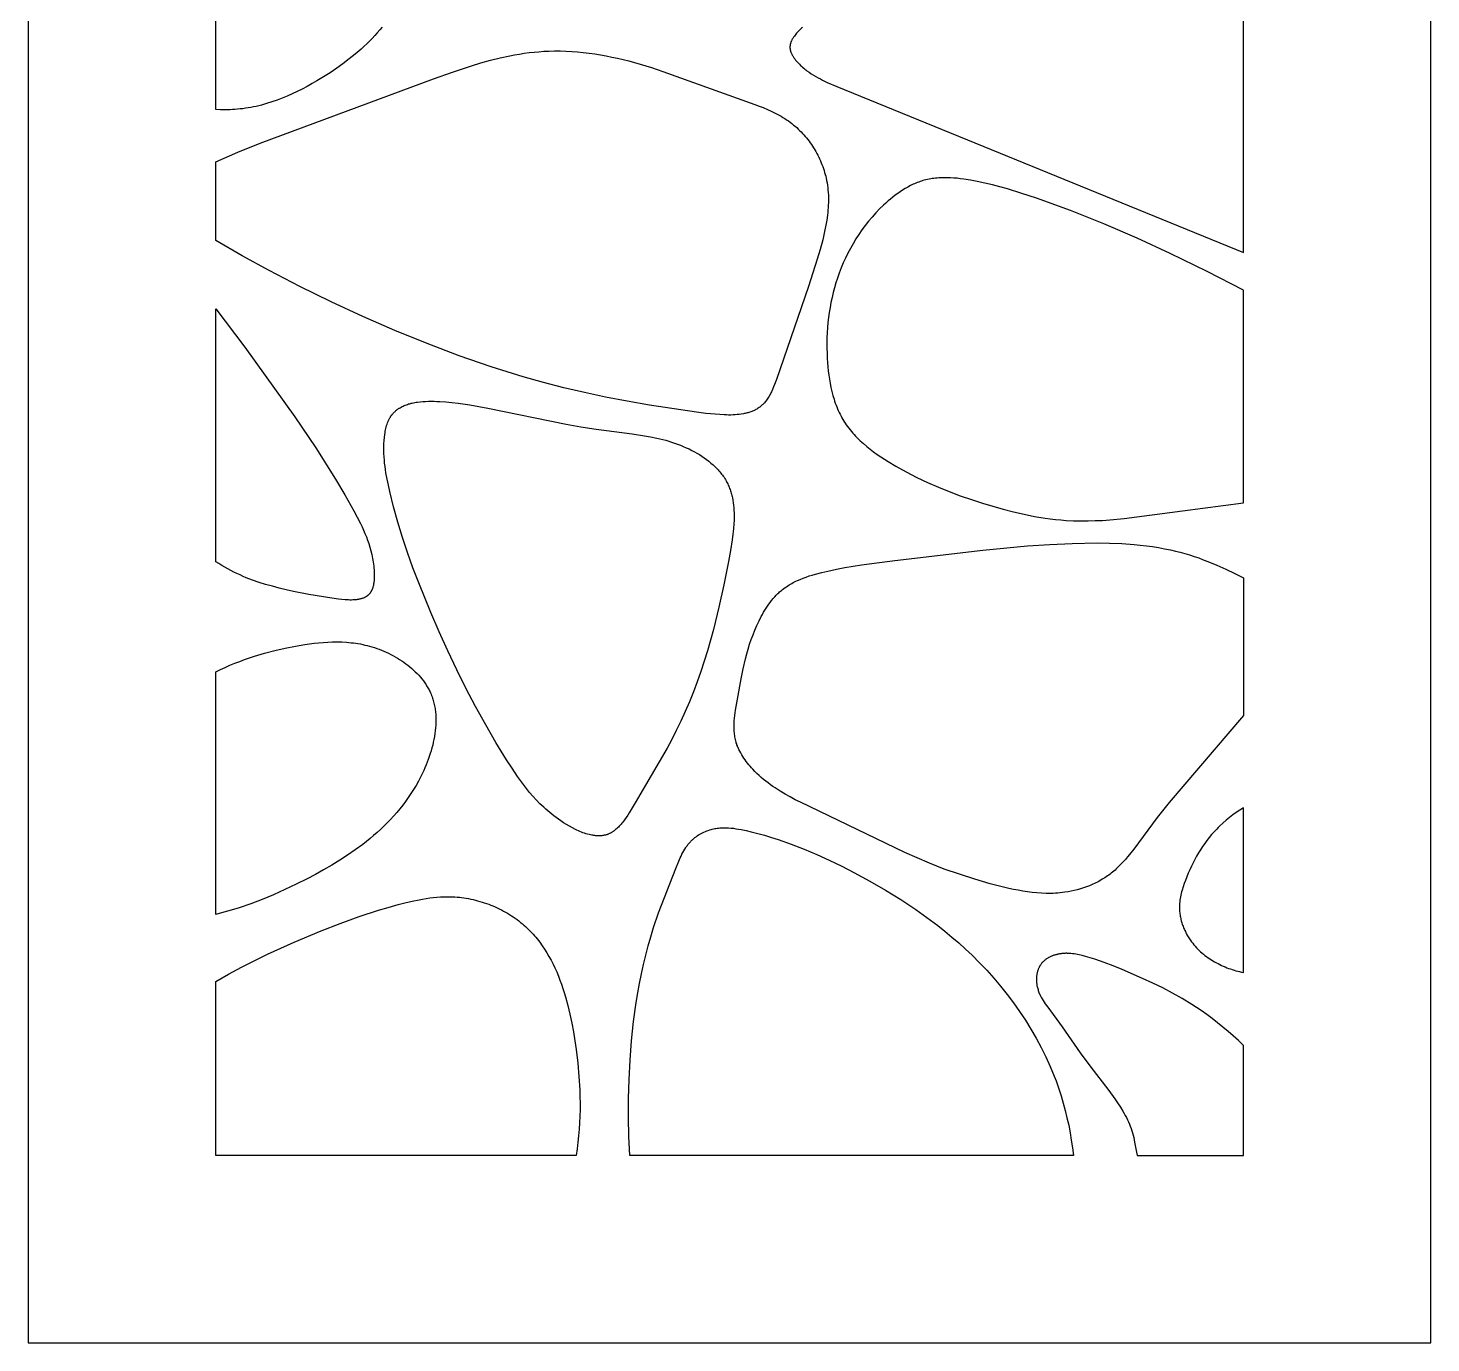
# Model space of a CAD drawing. Extents: x 56 to 206, y 54 to 339.
# Drawn here: x 56.4 to 205.9, y 53.7 to 193.8 of the extents above; entities that cross this region are included whole.
import ezdxf

# ---------------------------------------------------------------- set-up
doc = ezdxf.new("R2010")
doc.units = 0
doc.layers.get('0').update_dxf_attribs({"color": 1, "linetype": 'CONTINUOUS'})

msp = doc.modelspace()

# ---------------------------------------------------------------- linework, layer by layer
for points in [[(56.36, 53.66), (205.91, 53.66), (205.91, 338.84), (56.36, 338.84)], [(76.36, 179.6), (78.72, 180.6), (81.09, 181.56), (99.58, 188.42), (101.59, 189.15), (103.62, 189.83), (104.64, 190.13), (105.66, 190.41), (106.68, 190.67), (107.71, 190.89), (108.22, 190.99), (108.74, 191.08), (109.26, 191.16), (109.78, 191.23), (110.3, 191.29), (110.82, 191.33), (111.34, 191.37), (111.86, 191.4), (112.47, 191.41), (113.09, 191.41), (113.7, 191.39), (114.31, 191.36), (114.93, 191.31), (115.54, 191.25), (116.16, 191.18), (116.77, 191.09), (117.38, 190.99), (117.99, 190.88), (118.6, 190.76), (119.21, 190.63), (120.41, 190.34), (121.6, 190.01), (122.81, 189.63), (124.01, 189.23), (133.85, 185.7), (134.29, 185.53), (134.73, 185.36), (135.17, 185.17), (135.59, 184.98), (136.01, 184.77), (136.22, 184.66), (136.43, 184.55), (136.63, 184.44), (136.83, 184.32), (137.03, 184.19), (137.22, 184.07), (137.41, 183.94), (137.6, 183.8), (137.79, 183.66), (137.97, 183.51), (138.13, 183.37), (138.3, 183.23), (138.45, 183.08), (138.61, 182.93), (138.76, 182.78), (138.91, 182.62), (139.06, 182.46), (139.2, 182.3), (139.34, 182.13), (139.48, 181.96), (139.61, 181.78), (139.74, 181.6), (139.86, 181.42), (139.99, 181.24), (140.1, 181.06), (140.22, 180.87), (140.33, 180.68), (140.44, 180.48), (140.54, 180.29), (140.64, 180.09), (140.73, 179.89), (140.82, 179.69), (140.91, 179.49), (140.99, 179.29), (141.07, 179.08), (141.14, 178.87), (141.21, 178.67), (141.27, 178.46), (141.33, 178.25), (141.39, 178.04), (141.44, 177.83), (141.48, 177.61), (141.53, 177.35), (141.57, 177.09), (141.61, 176.83), (141.63, 176.56), (141.65, 176.3), (141.67, 176.03), (141.67, 175.77), (141.68, 175.5), (141.67, 175.24), (141.66, 174.97), (141.65, 174.71), (141.63, 174.44), (141.6, 174.18), (141.57, 173.91), (141.5, 173.38), (141.41, 172.85), (141.31, 172.32), (141.19, 171.79), (141.07, 171.27), (140.79, 170.23), (140.49, 169.2), (139.56, 166.28), (136.14, 156.38), (135.94, 155.85), (135.84, 155.59), (135.73, 155.33), (135.61, 155.08), (135.55, 154.96), (135.49, 154.84), (135.43, 154.73), (135.36, 154.61), (135.29, 154.5), (135.23, 154.39), (135.15, 154.28), (135.08, 154.18), (135, 154.08), (134.93, 153.98), (134.85, 153.89), (134.76, 153.8), (134.72, 153.75), (134.68, 153.71), (134.63, 153.67), (134.59, 153.63), (134.52, 153.56), (134.44, 153.5), (134.36, 153.44), (134.29, 153.38), (134.2, 153.33), (134.12, 153.28), (134.04, 153.22), (133.95, 153.18), (133.87, 153.13), (133.78, 153.09), (133.69, 153.05), (133.6, 153.01), (133.5, 152.97), (133.41, 152.93), (133.31, 152.9), (133.21, 152.87), (133.12, 152.84), (133.02, 152.81), (132.92, 152.79), (132.81, 152.76), (132.71, 152.74), (132.61, 152.72), (132.39, 152.68), (132.18, 152.65), (131.96, 152.63), (131.73, 152.61), (131.51, 152.6), (131.28, 152.59), (131.04, 152.59), (130.81, 152.6), (130.57, 152.6), (130.09, 152.63), (129.6, 152.67), (128.62, 152.77), (127.63, 152.9), (122.59, 153.65), (120.22, 154.06), (117.93, 154.51), (115.69, 154.98), (113.49, 155.5), (111.32, 156.06), (109.15, 156.68), (105.74, 157.73), (102.32, 158.91), (98.89, 160.2), (95.46, 161.6), (92.05, 163.09), (88.67, 164.66), (85.33, 166.3), (82.05, 168.01), (79.18, 169.57), (76.36, 171.19)], [(185.91, 165.91), (182.04, 167.91), (178.12, 169.82), (174.6, 171.43), (171.05, 172.96), (167.47, 174.4), (163.85, 175.71), (162.31, 176.22), (160.75, 176.7), (159.96, 176.92), (159.17, 177.12), (158.36, 177.32), (157.55, 177.49), (156.84, 177.62), (156.12, 177.74), (155.76, 177.79), (155.4, 177.83), (155.05, 177.86), (154.69, 177.88), (154.33, 177.89), (153.98, 177.89), (153.62, 177.88), (153.45, 177.87), (153.27, 177.86), (153.1, 177.84), (152.92, 177.82), (152.75, 177.8), (152.58, 177.77), (152.41, 177.74), (152.24, 177.7), (152.07, 177.66), (151.9, 177.62), (151.75, 177.58), (151.6, 177.53), (151.45, 177.48), (151.3, 177.43), (151.15, 177.37), (151.01, 177.32), (150.86, 177.25), (150.72, 177.19), (150.57, 177.12), (150.43, 177.05), (150.15, 176.9), (149.87, 176.75), (149.59, 176.58), (149.32, 176.4), (149.06, 176.22), (148.8, 176.02), (148.54, 175.82), (148.28, 175.62), (148.03, 175.41), (147.79, 175.19), (147.55, 174.97), (147.13, 174.56), (146.72, 174.13), (146.33, 173.7), (145.95, 173.25), (145.59, 172.79), (145.25, 172.32), (144.92, 171.85), (144.6, 171.36), (144.3, 170.86), (144.02, 170.36), (143.75, 169.84), (143.5, 169.32), (143.26, 168.8), (143.04, 168.27), (142.83, 167.73), (142.64, 167.19), (142.47, 166.67), (142.32, 166.16), (142.18, 165.64), (142.06, 165.11), (141.95, 164.59), (141.85, 164.06), (141.76, 163.52), (141.69, 162.99), (141.63, 162.45), (141.58, 161.91), (141.55, 161.37), (141.52, 160.82), (141.51, 160.27), (141.51, 159.72), (141.53, 159.17), (141.55, 158.62), (141.58, 158.18), (141.62, 157.73), (141.66, 157.29), (141.72, 156.85), (141.78, 156.41), (141.86, 155.97), (141.94, 155.54), (142.04, 155.11), (142.15, 154.69), (142.28, 154.27), (142.34, 154.06), (142.41, 153.86), (142.49, 153.65), (142.57, 153.45), (142.65, 153.25), (142.73, 153.06), (142.82, 152.86), (142.92, 152.67), (143.02, 152.48), (143.12, 152.29), (143.22, 152.11), (143.33, 151.93), (143.45, 151.74), (143.58, 151.55), (143.71, 151.37), (143.85, 151.19), (143.98, 151.01), (144.13, 150.84), (144.28, 150.67), (144.43, 150.5), (144.58, 150.33), (144.74, 150.17), (144.9, 150.01), (145.07, 149.85), (145.41, 149.54), (145.76, 149.24), (146.12, 148.95), (146.49, 148.67), (146.87, 148.4), (147.26, 148.13), (147.65, 147.88), (148.05, 147.63), (148.85, 147.14), (149.97, 146.52), (151.1, 145.94), (152.25, 145.4), (153.4, 144.9), (154.56, 144.43), (155.73, 143.99), (156.92, 143.58), (158.11, 143.19), (159.21, 142.86), (160.31, 142.55), (161.41, 142.26), (162.53, 142.01), (163.65, 141.79), (164.77, 141.6), (165.33, 141.53), (165.9, 141.46), (166.46, 141.41), (167.03, 141.36), (167.8, 141.32), (168.57, 141.31), (169.35, 141.31), (170.12, 141.33), (170.9, 141.36), (171.67, 141.42), (173.22, 141.55), (179.42, 142.36), (185.91, 143.23)], [(76.36, 163.9), (79.48, 159.81), (84.8, 152.39), (87.02, 149.09), (89.13, 145.76), (90.13, 144.08), (91.08, 142.39), (91.44, 141.71), (91.79, 141.02), (91.96, 140.68), (92.12, 140.33), (92.27, 139.97), (92.42, 139.61), (92.55, 139.25), (92.68, 138.88), (92.8, 138.5), (92.91, 138.11), (93, 137.72), (93.04, 137.52), (93.08, 137.31), (93.12, 137.11), (93.15, 136.9), (93.18, 136.69), (93.21, 136.47), (93.23, 136.27), (93.24, 136.07), (93.26, 135.87), (93.26, 135.67), (93.27, 135.47), (93.26, 135.27), (93.25, 135.08), (93.25, 134.98), (93.24, 134.88), (93.23, 134.79), (93.21, 134.7), (93.2, 134.61), (93.18, 134.52), (93.17, 134.43), (93.15, 134.34), (93.12, 134.26), (93.1, 134.18), (93.07, 134.1), (93.06, 134.06), (93.04, 134.02), (93.03, 133.98), (93.01, 133.94), (92.99, 133.91), (92.98, 133.87), (92.96, 133.83), (92.94, 133.8), (92.92, 133.76), (92.9, 133.73), (92.88, 133.7), (92.86, 133.67), (92.84, 133.63), (92.82, 133.6), (92.8, 133.58), (92.78, 133.55), (92.76, 133.53), (92.74, 133.51), (92.72, 133.48), (92.69, 133.46), (92.67, 133.44), (92.65, 133.42), (92.63, 133.4), (92.6, 133.38), (92.58, 133.36), (92.56, 133.34), (92.53, 133.32), (92.51, 133.3), (92.48, 133.28), (92.46, 133.26), (92.43, 133.24), (92.4, 133.23), (92.38, 133.21), (92.35, 133.2), (92.32, 133.18), (92.29, 133.16), (92.24, 133.14), (92.18, 133.11), (92.12, 133.08), (92.05, 133.06), (91.99, 133.04), (91.93, 133.02), (91.86, 133), (91.8, 132.98), (91.73, 132.96), (91.66, 132.95), (91.59, 132.93), (91.52, 132.92), (91.44, 132.91), (91.37, 132.9), (91.29, 132.89), (91.14, 132.88), (90.99, 132.87), (90.83, 132.86), (90.66, 132.86), (90.5, 132.87), (90.33, 132.87), (90.16, 132.88), (89.81, 132.91), (89.46, 132.95), (88.75, 133.05), (86.29, 133.47), (84.66, 133.79), (83.89, 133.96), (83.13, 134.14), (82.4, 134.33), (81.68, 134.53), (80.98, 134.75), (80.29, 134.99), (79.62, 135.25), (79.29, 135.39), (78.96, 135.54), (78.63, 135.69), (78.3, 135.85), (77.97, 136.01), (77.65, 136.18), (77.33, 136.36), (77, 136.55), (76.68, 136.75), (76.36, 136.95)], [(103.46, 153.66), (105.37, 153.33), (113.71, 151.61), (115.3, 151.32), (116.92, 151.07), (120.77, 150.59), (122.07, 150.39), (122.72, 150.27), (123.37, 150.14), (124.01, 149.98), (124.33, 149.9), (124.65, 149.8), (124.96, 149.71), (125.28, 149.6), (125.59, 149.49), (125.9, 149.37), (126.21, 149.25), (126.52, 149.11), (126.82, 148.97), (127.12, 148.82), (127.39, 148.68), (127.66, 148.53), (127.92, 148.37), (128.18, 148.2), (128.43, 148.03), (128.68, 147.85), (128.93, 147.66), (129.16, 147.47), (129.39, 147.27), (129.5, 147.17), (129.61, 147.07), (129.71, 146.96), (129.81, 146.86), (129.92, 146.75), (130.01, 146.64), (130.11, 146.53), (130.2, 146.41), (130.29, 146.3), (130.38, 146.18), (130.46, 146.07), (130.55, 145.95), (130.62, 145.83), (130.7, 145.71), (130.76, 145.59), (130.83, 145.48), (130.89, 145.36), (130.94, 145.25), (131, 145.13), (131.05, 145.01), (131.1, 144.89), (131.15, 144.77), (131.19, 144.64), (131.23, 144.52), (131.27, 144.4), (131.31, 144.27), (131.35, 144.14), (131.38, 144.02), (131.41, 143.89), (131.44, 143.76), (131.49, 143.5), (131.53, 143.23), (131.56, 142.97), (131.59, 142.7), (131.61, 142.42), (131.62, 142.15), (131.62, 141.87), (131.62, 141.59), (131.62, 141.31), (131.6, 141.03), (131.56, 140.45), (131.5, 139.88), (131.43, 139.29), (131.24, 138.13), (131.03, 136.96), (130.53, 134.49), (130, 132.09), (129.41, 129.74), (128.77, 127.46), (128.42, 126.35), (128.06, 125.24), (127.68, 124.16), (127.28, 123.08), (126.86, 122.03), (126.42, 120.98), (125.95, 119.95), (125.46, 118.94), (124.98, 118), (124.48, 117.06), (121.09, 111.25), (120.45, 110.19), (120.28, 109.93), (120.11, 109.68), (119.94, 109.43), (119.76, 109.2), (119.67, 109.08), (119.57, 108.97), (119.48, 108.87), (119.38, 108.76), (119.29, 108.66), (119.19, 108.57), (119.09, 108.48), (118.99, 108.39), (118.94, 108.35), (118.88, 108.31), (118.83, 108.27), (118.78, 108.23), (118.73, 108.19), (118.67, 108.16), (118.62, 108.12), (118.56, 108.09), (118.51, 108.06), (118.45, 108.02), (118.4, 108), (118.34, 107.97), (118.28, 107.94), (118.22, 107.92), (118.17, 107.89), (118.11, 107.87), (118.04, 107.85), (117.97, 107.83), (117.9, 107.81), (117.83, 107.79), (117.76, 107.78), (117.69, 107.76), (117.62, 107.75), (117.54, 107.74), (117.47, 107.74), (117.4, 107.73), (117.32, 107.73), (117.25, 107.72), (117.17, 107.72), (117.1, 107.72), (117.02, 107.73), (116.94, 107.73), (116.87, 107.74), (116.79, 107.75), (116.71, 107.75), (116.63, 107.77), (116.55, 107.78), (116.47, 107.79), (116.32, 107.82), (116.16, 107.86), (115.99, 107.9), (115.83, 107.95), (115.67, 108.01), (115.51, 108.06), (115.35, 108.12), (115.18, 108.19), (115.02, 108.26), (114.86, 108.33), (114.7, 108.41), (114.38, 108.58), (114.06, 108.75), (113.75, 108.94), (113.44, 109.13), (113.14, 109.33), (112.89, 109.5), (112.65, 109.67), (112.42, 109.85), (112.19, 110.03), (111.97, 110.21), (111.75, 110.39), (111.54, 110.58), (111.34, 110.77), (110.93, 111.15), (110.55, 111.54), (110.18, 111.94), (109.83, 112.35), (109.49, 112.77), (109.17, 113.19), (108.85, 113.61), (108.54, 114.05), (107.95, 114.93), (107.37, 115.82), (106.24, 117.68), (105.14, 119.57), (104.07, 121.5), (103.04, 123.46), (102.05, 125.44), (101.1, 127.45), (100.17, 129.48), (99.29, 131.53), (98, 134.71), (97.39, 136.31), (96.82, 137.92), (96.28, 139.54), (95.78, 141.17), (95.33, 142.8), (94.92, 144.45), (94.77, 145.11), (94.63, 145.77), (94.51, 146.44), (94.46, 146.78), (94.41, 147.11), (94.37, 147.45), (94.34, 147.79), (94.31, 148.14), (94.3, 148.48), (94.29, 148.83), (94.29, 149.18), (94.3, 149.53), (94.32, 149.88), (94.35, 150.2), (94.39, 150.52), (94.41, 150.68), (94.44, 150.84), (94.47, 151), (94.5, 151.15), (94.54, 151.31), (94.58, 151.46), (94.63, 151.6), (94.68, 151.75), (94.7, 151.82), (94.73, 151.89), (94.76, 151.95), (94.79, 152.02), (94.82, 152.09), (94.85, 152.15), (94.88, 152.22), (94.92, 152.28), (94.95, 152.33), (94.98, 152.38), (95.01, 152.44), (95.05, 152.49), (95.08, 152.54), (95.12, 152.59), (95.16, 152.63), (95.19, 152.68), (95.23, 152.73), (95.27, 152.77), (95.31, 152.82), (95.35, 152.86), (95.39, 152.9), (95.44, 152.94), (95.48, 152.98), (95.52, 153.02), (95.57, 153.06), (95.62, 153.1), (95.66, 153.14), (95.71, 153.17), (95.76, 153.21), (95.81, 153.24), (95.86, 153.28), (95.91, 153.31), (95.96, 153.34), (96.01, 153.37), (96.12, 153.43), (96.23, 153.49), (96.34, 153.54), (96.45, 153.59), (96.57, 153.64), (96.69, 153.69), (96.81, 153.73), (96.93, 153.77), (97.06, 153.8), (97.19, 153.84), (97.32, 153.87), (97.45, 153.9), (97.59, 153.92), (97.72, 153.95), (97.86, 153.97), (98.14, 154.01), (98.43, 154.03), (98.73, 154.05), (99.03, 154.06), (99.33, 154.07), (99.64, 154.06), (99.95, 154.05), (100.27, 154.04), (100.91, 153.99), (101.55, 153.92), (102.2, 153.85)], [(185.91, 120.54), (177.99, 111.28), (176.71, 109.68), (174.22, 106.31), (173.78, 105.75), (173.56, 105.48), (173.33, 105.21), (173.1, 104.94), (172.86, 104.69), (172.61, 104.44), (172.36, 104.2), (172.23, 104.08), (172.1, 103.97), (171.96, 103.86), (171.83, 103.75), (171.7, 103.64), (171.56, 103.55), (171.43, 103.45), (171.29, 103.35), (171.15, 103.26), (171.01, 103.17), (170.86, 103.09), (170.72, 103), (170.42, 102.84), (170.12, 102.69), (169.81, 102.55), (169.5, 102.41), (169.19, 102.29), (168.87, 102.18), (168.54, 102.07), (168.21, 101.98), (167.89, 101.9), (167.55, 101.82), (167.22, 101.76), (166.89, 101.71), (166.64, 101.67), (166.39, 101.65), (166.14, 101.62), (165.89, 101.61), (165.64, 101.59), (165.39, 101.59), (165.14, 101.58), (164.89, 101.59), (164.39, 101.6), (163.89, 101.64), (163.39, 101.69), (162.89, 101.75), (162.39, 101.83), (161.89, 101.92), (161.4, 102.02), (160.9, 102.12), (159.91, 102.36), (158.93, 102.62), (157.28, 103.1), (155.64, 103.63), (154.03, 104.19), (152.44, 104.81), (151.13, 105.37), (149.84, 105.95), (138.69, 111.3), (138.14, 111.58), (137.59, 111.87), (137.05, 112.18), (136.52, 112.49), (136, 112.83), (135.74, 113), (135.49, 113.18), (135.24, 113.37), (135, 113.56), (134.76, 113.75), (134.52, 113.95), (134.29, 114.16), (134.06, 114.37), (133.84, 114.59), (133.62, 114.82), (133.48, 114.98), (133.33, 115.14), (133.19, 115.31), (133.05, 115.48), (132.92, 115.65), (132.79, 115.83), (132.67, 116.01), (132.55, 116.19), (132.43, 116.37), (132.33, 116.56), (132.23, 116.75), (132.13, 116.94), (132.09, 117.04), (132.04, 117.14), (132, 117.23), (131.97, 117.33), (131.93, 117.43), (131.9, 117.53), (131.86, 117.63), (131.83, 117.73), (131.8, 117.87), (131.76, 118), (131.74, 118.14), (131.71, 118.28), (131.69, 118.42), (131.67, 118.56), (131.65, 118.7), (131.64, 118.84), (131.63, 118.98), (131.63, 119.12), (131.62, 119.26), (131.62, 119.4), (131.63, 119.69), (131.64, 119.98), (131.67, 120.27), (131.7, 120.56), (131.77, 121.14), (131.97, 122.3), (132.36, 124.48), (132.59, 125.54), (132.84, 126.6), (132.97, 127.12), (133.12, 127.63), (133.28, 128.15), (133.45, 128.65), (133.64, 129.16), (133.84, 129.66), (134.05, 130.16), (134.29, 130.65), (134.52, 131.11), (134.64, 131.33), (134.77, 131.56), (134.9, 131.78), (135.03, 131.99), (135.17, 132.21), (135.32, 132.42), (135.47, 132.62), (135.62, 132.82), (135.78, 133.02), (135.95, 133.21), (136.12, 133.39), (136.21, 133.48), (136.3, 133.57), (136.39, 133.65), (136.48, 133.74), (136.58, 133.82), (136.67, 133.9), (136.8, 134), (136.93, 134.1), (137.06, 134.2), (137.2, 134.29), (137.34, 134.39), (137.48, 134.47), (137.62, 134.56), (137.77, 134.64), (137.91, 134.72), (138.06, 134.79), (138.21, 134.87), (138.37, 134.94), (138.68, 135.07), (138.99, 135.2), (139.31, 135.32), (139.64, 135.43), (139.96, 135.53), (140.29, 135.62), (140.96, 135.8), (141.63, 135.95), (142.53, 136.15), (143.42, 136.32), (145.2, 136.61), (148.74, 137.09), (158.15, 138.2), (162.89, 138.63), (165.28, 138.79), (167.67, 138.9), (170.31, 138.95), (171.63, 138.93), (172.95, 138.88), (174.26, 138.79), (174.92, 138.73), (175.57, 138.65), (176.22, 138.56), (176.86, 138.46), (177.51, 138.34), (178.15, 138.21), (178.66, 138.09), (179.16, 137.96), (179.66, 137.82), (180.16, 137.67), (180.66, 137.51), (181.15, 137.35), (181.64, 137.17), (182.13, 136.99), (183.1, 136.59), (184.05, 136.16), (184.99, 135.71), (185.91, 135.23)], [(76.36, 125.21), (76.86, 125.46), (77.37, 125.69), (77.88, 125.92), (78.4, 126.13), (78.92, 126.33), (79.44, 126.53), (79.97, 126.71), (80.51, 126.88), (81.58, 127.2), (82.67, 127.48), (83.77, 127.73), (84.88, 127.95), (85.86, 128.12), (86.35, 128.19), (86.84, 128.25), (87.33, 128.31), (87.83, 128.35), (88.32, 128.38), (88.81, 128.4), (89.31, 128.41), (89.8, 128.4), (90.3, 128.37), (90.54, 128.35), (90.79, 128.32), (91.04, 128.29), (91.29, 128.26), (91.53, 128.22), (91.78, 128.18), (92.03, 128.13), (92.27, 128.07), (92.52, 128.01), (92.77, 127.95), (93.02, 127.87), (93.28, 127.79), (93.53, 127.71), (93.78, 127.62), (94.04, 127.52), (94.29, 127.42), (94.53, 127.31), (94.78, 127.19), (95.02, 127.07), (95.26, 126.94), (95.5, 126.81), (95.74, 126.68), (95.97, 126.53), (96.19, 126.39), (96.42, 126.24), (96.63, 126.08), (96.85, 125.92), (97.05, 125.75), (97.26, 125.58), (97.45, 125.4), (97.64, 125.22), (97.83, 125.04), (98.01, 124.85), (98.18, 124.65), (98.34, 124.46), (98.5, 124.25), (98.64, 124.05), (98.72, 123.94), (98.79, 123.84), (98.85, 123.73), (98.92, 123.62), (98.98, 123.51), (99.04, 123.4), (99.1, 123.29), (99.16, 123.18), (99.21, 123.07), (99.26, 122.96), (99.32, 122.83), (99.37, 122.69), (99.42, 122.56), (99.47, 122.42), (99.51, 122.29), (99.55, 122.15), (99.59, 122.01), (99.63, 121.87), (99.66, 121.73), (99.69, 121.59), (99.72, 121.44), (99.74, 121.3), (99.76, 121.16), (99.78, 121.01), (99.79, 120.87), (99.81, 120.72), (99.82, 120.57), (99.82, 120.43), (99.83, 120.13), (99.83, 119.83), (99.82, 119.53), (99.8, 119.23), (99.77, 118.93), (99.73, 118.62), (99.68, 118.32), (99.62, 118.01), (99.56, 117.71), (99.49, 117.4), (99.41, 117.1), (99.32, 116.79), (99.23, 116.49), (99.13, 116.19), (99.02, 115.88), (98.91, 115.59), (98.79, 115.29), (98.67, 114.99), (98.54, 114.7), (98.4, 114.41), (98.26, 114.13), (97.97, 113.56), (97.72, 113.11), (97.45, 112.66), (97.18, 112.23), (96.89, 111.81), (96.6, 111.39), (96.3, 110.99), (95.98, 110.59), (95.66, 110.21), (95.33, 109.83), (94.99, 109.46), (94.65, 109.1), (94.3, 108.75), (93.94, 108.41), (93.57, 108.08), (93.2, 107.75), (92.82, 107.43), (92.43, 107.12), (92.04, 106.81), (91.24, 106.22), (90.42, 105.66), (89.58, 105.12), (88.73, 104.6), (87.87, 104.1), (86.99, 103.62), (86.11, 103.15), (84.93, 102.56), (83.74, 101.99), (82.54, 101.45), (81.33, 100.95), (80.11, 100.49), (78.87, 100.06), (78.25, 99.86), (77.62, 99.68), (76.99, 99.5), (76.36, 99.34)], [(185.91, 110.71), (185.52, 110.47), (185.15, 110.21), (184.78, 109.95), (184.42, 109.67), (184.06, 109.38), (183.72, 109.09), (183.39, 108.78), (183.23, 108.62), (183.07, 108.45), (182.79, 108.16), (182.53, 107.86), (182.28, 107.55), (182.03, 107.24), (181.79, 106.91), (181.57, 106.58), (181.35, 106.25), (181.14, 105.9), (180.93, 105.55), (180.74, 105.2), (180.55, 104.84), (180.38, 104.48), (180.21, 104.11), (180.04, 103.74), (179.89, 103.36), (179.74, 102.98), (179.61, 102.63), (179.49, 102.28), (179.38, 101.93), (179.33, 101.75), (179.29, 101.57), (179.25, 101.4), (179.21, 101.22), (179.18, 101.04), (179.15, 100.86), (179.13, 100.68), (179.11, 100.5), (179.1, 100.32), (179.1, 100.23), (179.1, 100.14), (179.1, 100.01), (179.1, 99.89), (179.11, 99.77), (179.12, 99.65), (179.13, 99.53), (179.14, 99.4), (179.16, 99.28), (179.18, 99.16), (179.2, 99.04), (179.23, 98.92), (179.26, 98.8), (179.29, 98.68), (179.32, 98.56), (179.36, 98.44), (179.4, 98.32), (179.44, 98.2), (179.48, 98.08), (179.53, 97.97), (179.57, 97.85), (179.62, 97.73), (179.67, 97.62), (179.73, 97.51), (179.79, 97.39), (179.84, 97.28), (179.9, 97.17), (179.97, 97.06), (180.03, 96.95), (180.1, 96.85), (180.17, 96.74), (180.24, 96.64), (180.31, 96.53), (180.38, 96.43), (180.51, 96.27), (180.64, 96.11), (180.77, 95.95), (180.91, 95.8), (181.05, 95.66), (181.2, 95.51), (181.35, 95.37), (181.5, 95.24), (181.66, 95.11), (181.82, 94.98), (181.99, 94.85), (182.15, 94.73), (182.32, 94.62), (182.5, 94.51), (182.67, 94.4), (182.85, 94.29), (183.03, 94.19), (183.21, 94.1), (183.4, 94), (183.58, 93.92), (183.77, 93.83), (183.96, 93.75), (184.15, 93.67), (184.34, 93.6), (184.54, 93.53), (184.73, 93.47), (184.92, 93.41), (185.12, 93.35), (185.32, 93.3), (185.51, 93.25), (185.71, 93.2), (185.91, 93.16)], [(120.5, 73.66), (120.4, 75.68), (120.36, 77.7), (120.36, 79.72), (120.42, 81.74), (120.53, 83.8), (120.69, 85.86), (120.91, 87.92), (121.19, 89.96), (121.35, 90.98), (121.54, 91.99), (121.74, 93), (121.96, 94), (122.2, 95), (122.46, 95.99), (122.74, 96.97), (123.04, 97.94), (123.58, 99.52), (125.41, 104.24), (125.72, 105.01), (125.89, 105.39), (125.97, 105.57), (126.06, 105.76), (126.16, 105.94), (126.26, 106.12), (126.36, 106.29), (126.47, 106.47), (126.52, 106.55), (126.58, 106.63), (126.64, 106.71), (126.7, 106.79), (126.77, 106.87), (126.83, 106.95), (126.9, 107.03), (126.97, 107.1), (127.02, 107.16), (127.08, 107.22), (127.14, 107.27), (127.2, 107.33), (127.26, 107.38), (127.32, 107.43), (127.38, 107.48), (127.44, 107.54), (127.57, 107.63), (127.7, 107.73), (127.84, 107.82), (127.98, 107.9), (128.12, 107.98), (128.27, 108.06), (128.41, 108.13), (128.56, 108.2), (128.71, 108.26), (128.87, 108.31), (129.02, 108.36), (129.18, 108.41), (129.3, 108.44), (129.43, 108.47), (129.56, 108.5), (129.69, 108.52), (129.83, 108.54), (129.96, 108.56), (130.09, 108.57), (130.22, 108.58), (130.35, 108.59), (130.49, 108.59), (130.62, 108.59), (130.75, 108.59), (130.89, 108.58), (131.02, 108.58), (131.29, 108.56), (131.55, 108.53), (131.82, 108.49), (132.09, 108.45), (132.36, 108.4), (132.9, 108.29), (133.43, 108.16), (134.16, 107.98), (134.88, 107.78), (135.6, 107.56), (136.31, 107.34), (137.71, 106.85), (139.08, 106.32), (140.43, 105.75), (141.77, 105.14), (143.09, 104.5), (144.39, 103.83), (146.08, 102.91), (147.75, 101.95), (149.39, 100.94), (150.99, 99.87), (151.78, 99.32), (152.56, 98.75), (153.33, 98.16), (154.09, 97.56), (154.83, 96.94), (155.57, 96.31), (156.28, 95.66), (156.99, 94.99), (157.78, 94.2), (158.55, 93.39), (159.3, 92.55), (160.03, 91.7), (160.73, 90.82), (161.41, 89.92), (162.06, 89.01), (162.68, 88.07), (163.27, 87.12), (163.83, 86.15), (164.36, 85.16), (164.85, 84.16), (165.31, 83.15), (165.74, 82.12), (165.94, 81.6), (166.13, 81.08), (166.31, 80.55), (166.48, 80.02), (166.71, 79.24), (166.92, 78.46), (167.11, 77.67), (167.29, 76.87), (167.44, 76.07), (167.57, 75.27), (167.69, 74.47), (167.79, 73.66)], [(76.36, 92.21), (77.72, 92.97), (79.1, 93.71), (81.9, 95.1), (84.74, 96.4), (87.62, 97.61), (89.63, 98.39), (91.66, 99.13), (93.72, 99.79), (94.75, 100.1), (95.8, 100.39), (96.54, 100.58), (97.29, 100.76), (98.05, 100.92), (98.42, 100.99), (98.8, 101.05), (99.18, 101.1), (99.56, 101.15), (99.94, 101.18), (100.32, 101.21), (100.7, 101.23), (101.09, 101.23), (101.47, 101.23), (101.85, 101.21), (102.1, 101.19), (102.34, 101.17), (102.58, 101.14), (102.83, 101.11), (103.07, 101.07), (103.31, 101.03), (103.56, 100.98), (103.8, 100.93), (104.04, 100.87), (104.28, 100.81), (104.52, 100.74), (104.75, 100.67), (104.99, 100.59), (105.22, 100.51), (105.46, 100.43), (105.69, 100.34), (105.92, 100.25), (106.15, 100.15), (106.37, 100.05), (106.59, 99.94), (106.81, 99.83), (107.03, 99.71), (107.25, 99.59), (107.46, 99.47), (107.67, 99.34), (107.88, 99.21), (108.08, 99.08), (108.28, 98.94), (108.48, 98.8), (108.68, 98.65), (108.87, 98.5), (109.05, 98.35), (109.22, 98.2), (109.39, 98.05), (109.56, 97.9), (109.72, 97.74), (109.88, 97.58), (110.03, 97.42), (110.19, 97.25), (110.34, 97.08), (110.48, 96.91), (110.62, 96.74), (110.76, 96.56), (110.9, 96.38), (111.16, 96.01), (111.42, 95.64), (111.66, 95.26), (111.89, 94.86), (112.11, 94.46), (112.32, 94.05), (112.52, 93.64), (112.71, 93.21), (112.89, 92.78), (113.06, 92.35), (113.22, 91.91), (113.37, 91.46), (113.52, 91.01), (113.65, 90.55), (113.9, 89.63), (114.12, 88.7), (114.32, 87.76), (114.49, 86.82), (114.65, 85.87), (114.78, 84.93), (114.95, 83.49), (115.08, 82.06), (115.17, 80.64), (115.19, 79.94), (115.2, 79.24), (115.2, 78.54), (115.18, 77.84), (115.15, 77.14), (115.11, 76.44), (115.05, 75.75), (114.98, 75.05), (114.88, 74.36), (114.78, 73.66), (76.36, 73.66)], [(185.91, 85.39), (185.38, 85.89), (184.84, 86.39), (184.29, 86.87), (183.73, 87.34), (183.17, 87.8), (182.59, 88.25), (182, 88.68), (181.41, 89.1), (180.91, 89.43), (180.42, 89.75), (179.4, 90.37), (178.37, 90.95), (177.32, 91.51), (176.25, 92.03), (175.17, 92.53), (172.99, 93.48), (172.03, 93.86), (171.06, 94.23), (170.57, 94.41), (170.08, 94.57), (169.58, 94.72), (169.08, 94.87), (168.74, 94.96), (168.4, 95.04), (168.22, 95.07), (168.05, 95.1), (167.88, 95.13), (167.7, 95.15), (167.53, 95.17), (167.35, 95.19), (167.18, 95.19), (167.09, 95.2), (167, 95.2), (166.92, 95.19), (166.83, 95.19), (166.74, 95.19), (166.65, 95.18), (166.56, 95.17), (166.48, 95.16), (166.39, 95.15), (166.3, 95.13), (166.23, 95.12), (166.15, 95.1), (166.08, 95.09), (166.01, 95.07), (165.94, 95.05), (165.87, 95.03), (165.8, 95.01), (165.72, 94.99), (165.65, 94.96), (165.58, 94.94), (165.51, 94.91), (165.45, 94.88), (165.38, 94.85), (165.31, 94.82), (165.25, 94.78), (165.18, 94.75), (165.12, 94.71), (165.05, 94.68), (164.99, 94.64), (164.93, 94.6), (164.87, 94.56), (164.81, 94.51), (164.75, 94.47), (164.7, 94.42), (164.64, 94.38), (164.59, 94.33), (164.54, 94.28), (164.49, 94.23), (164.44, 94.17), (164.4, 94.12), (164.35, 94.06), (164.31, 94.01), (164.27, 93.95), (164.23, 93.89), (164.2, 93.83), (164.16, 93.76), (164.13, 93.7), (164.1, 93.63), (164.07, 93.57), (164.04, 93.5), (164.02, 93.43), (163.99, 93.36), (163.97, 93.29), (163.95, 93.22), (163.94, 93.15), (163.92, 93.08), (163.91, 93.01), (163.89, 92.93), (163.88, 92.86), (163.87, 92.79), (163.87, 92.71), (163.86, 92.64), (163.86, 92.56), (163.85, 92.49), (163.85, 92.42), (163.85, 92.34), (163.86, 92.27), (163.86, 92.19), (163.86, 92.12), (163.87, 92.04), (163.88, 91.97), (163.89, 91.9), (163.9, 91.82), (163.91, 91.75), (163.93, 91.65), (163.96, 91.54), (163.99, 91.44), (164.02, 91.33), (164.05, 91.23), (164.08, 91.13), (164.12, 91.03), (164.16, 90.93), (164.21, 90.84), (164.25, 90.74), (164.3, 90.64), (164.35, 90.55), (164.4, 90.46), (164.45, 90.36), (164.56, 90.18), (164.68, 90), (164.8, 89.82), (165.05, 89.46), (166.58, 87.38), (168.53, 84.6), (169.55, 83.21), (171.56, 80.59), (172.2, 79.7), (172.51, 79.26), (172.8, 78.81), (173.07, 78.36), (173.2, 78.14), (173.32, 77.91), (173.44, 77.68), (173.55, 77.45), (173.66, 77.22), (173.76, 76.99), (173.85, 76.76), (173.94, 76.53), (174.02, 76.29), (174.09, 76.06), (174.16, 75.82), (174.22, 75.58), (174.32, 75.05), (174.58, 73.66), (185.91, 73.66)]]:
    msp.add_lwpolyline(points, close=True)
for points in [[(94.11, 193.96), (93.85, 193.65), (93.59, 193.34), (93.32, 193.04), (93.04, 192.74), (92.75, 192.45), (92.46, 192.17), (92.16, 191.88), (91.86, 191.61), (91.24, 191.07), (90.59, 190.55), (89.93, 190.04), (89.26, 189.56), (88.56, 189.09), (87.86, 188.65), (87.15, 188.22), (86.63, 187.92), (86.11, 187.63), (85.58, 187.35), (85.05, 187.09), (84.52, 186.83), (83.98, 186.6), (83.44, 186.37), (82.9, 186.16), (82.35, 185.97), (81.79, 185.8), (81.24, 185.64), (80.68, 185.5), (80.4, 185.44), (80.11, 185.39), (79.83, 185.34), (79.55, 185.29), (79.26, 185.25), (78.98, 185.22), (78.69, 185.19), (78.4, 185.17), (78.15, 185.15), (77.89, 185.14), (77.38, 185.14), (76.87, 185.14), (76.36, 185.17), (76.36, 216.77)], [(138.92, 193.92), (138.8, 193.82), (138.67, 193.71), (138.55, 193.59), (138.44, 193.47), (138.35, 193.38), (138.27, 193.29), (138.19, 193.2), (138.12, 193.1), (138.05, 193), (137.98, 192.91), (137.94, 192.86), (137.91, 192.81), (137.88, 192.75), (137.85, 192.7), (137.82, 192.65), (137.79, 192.6), (137.77, 192.55), (137.74, 192.5), (137.72, 192.44), (137.7, 192.39), (137.68, 192.34), (137.66, 192.29), (137.64, 192.23), (137.63, 192.18), (137.61, 192.13), (137.6, 192.07), (137.6, 192.05), (137.59, 192.02), (137.59, 191.99), (137.59, 191.97), (137.58, 191.94), (137.58, 191.91), (137.58, 191.89), (137.58, 191.86), (137.58, 191.83), (137.58, 191.79), (137.58, 191.76), (137.58, 191.73), (137.58, 191.69), (137.59, 191.66), (137.59, 191.63), (137.59, 191.59), (137.6, 191.56), (137.61, 191.53), (137.61, 191.49), (137.62, 191.46), (137.63, 191.43), (137.64, 191.4), (137.65, 191.36), (137.66, 191.33), (137.67, 191.3), (137.68, 191.26), (137.71, 191.2), (137.74, 191.13), (137.77, 191.07), (137.8, 191), (137.83, 190.94), (137.87, 190.88), (137.91, 190.81), (137.95, 190.75), (137.99, 190.69), (138.03, 190.63), (138.08, 190.56), (138.13, 190.5), (138.17, 190.44), (138.27, 190.32), (138.38, 190.21), (138.48, 190.09), (138.59, 189.98), (138.71, 189.87), (138.82, 189.77), (138.93, 189.67), (139.04, 189.58), (139.15, 189.48), (139.27, 189.39), (139.38, 189.3), (139.61, 189.13), (139.85, 188.98), (140.09, 188.82), (140.33, 188.68), (140.57, 188.55), (140.82, 188.42), (141.06, 188.29), (141.56, 188.06), (142.57, 187.62), (185.91, 169.91), (185.91, 201.88)]]:
    msp.add_lwpolyline(points)

doc.saveas('drawing.dxf')
